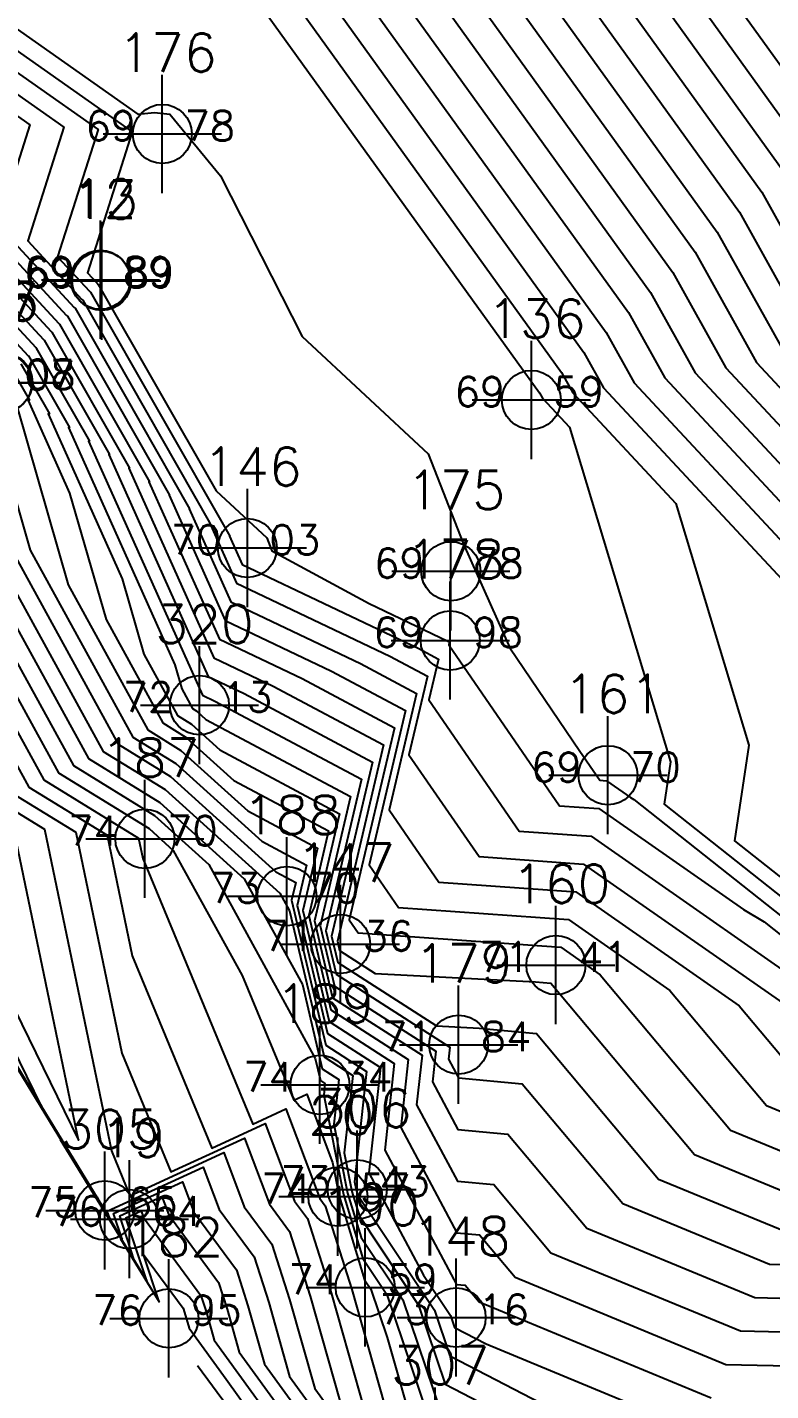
# Model space of a CAD drawing. Header units: millimetres. Extents: x 1412621 to 1412799, y 4931530 to 4931669.
# Drawn here: x 1412637.92 to 1412650.51, y 4931544.66 to 4931567.73 of the extents above; entities that cross this region are included whole.
import ezdxf
from ezdxf.enums import TextEntityAlignment as Align

# ---------------------------------------------------------------- set-up
doc = ezdxf.new("R2010")
doc.units = ezdxf.units.MM
doc.header["$PDMODE"] = 34
doc.header["$PDSIZE"] = 1
for name, color, linetype in [('CIVIL', 50, 'Continuous'), ('CIVIL-DRAW', 80, 'Continuous'), ('CIVIL-NONAME', 130, 'Continuous'), ('CIVIL-TEXT', 240, 'Continuous'), ('CIVIL-Z', 50, 'Continuous'), ('Tcontours0', 7, 'Continuous'), ('Tcontours1', 7, 'Continuous'), ('Tcontours2', 7, 'Continuous'), ('Tcontours3', 7, 'Continuous')]:
    doc.layers.add(name, color=color, linetype=linetype)
doc.styles.add('CIVILCADMAIN', font='TXT.SHX')
doc.styles.get("Standard").update_dxf_attribs({"font": 'arial.ttf'})

# ---------------------------------------------------------------- blocks, each defined once
blk = doc.blocks.new('CIVIL-ZZ')
at = {"layer": 'CIVIL-DRAW'}
blk.add_point((0, 0), dxfattribs=at)
at = {"layer": 'CIVIL-NONAME'}
blk.add_attdef('NAME', text='', height=1.8, dxfattribs=at).set_placement((0, 2.1), align=Align.CENTER)
at = {"layer": 'CIVIL-TEXT', "flags": 8}
blk.add_attdef('TEXT', text='', height=2, dxfattribs=at).set_placement((0.2, -3.3), align=Align.CENTER)
at = {"layer": 'CIVIL-Z'}
blk.add_attdef('Z2', (0.75, -0.225), '', height=1.6, dxfattribs=at)
blk.add_attdef('Z1', text='', height=1.6, dxfattribs=at).set_placement((-0.75, -0.225), align=Align.RIGHT)

msp = doc.modelspace()

# ---------------------------------------------------------------- linework, layer by layer
at = {"layer": 'Tcontours0'}
for points in [[(1412634.725, 4931569.463), (1412639.699, 4931565.96), (1412638.939, 4931563.577), (1412639.104, 4931563.399), (1412639.124, 4931563.381), (1412641.119, 4931559.889), (1412641.975, 4931559.092), (1412642.06, 4931558.874), (1412643.708, 4931557.982), (1412645.043, 4931557.346), (1412645.067, 4931557.333), (1412645.055, 4931557.282), (1412646.933, 4931554.56), (1412647.596, 4931554.512), (1412650.043, 4931552.804), (1412650.393, 4931552.596), (1412652.495, 4931550.934), (1412652.779, 4931550.746), (1412658.134, 4931549.526), (1412660.264, 4931548.789), (1412660.367, 4931544.799), (1412661.473, 4931542.498), (1412662.979, 4931542.136)], [(1412636.063, 4931558.306), (1412637.949, 4931554.876), (1412639.276, 4931554.06), (1412639.7, 4931552.02), (1412641.046, 4931548.769), (1412641.951, 4931549.185), (1412642.447, 4931547.867), (1412642.663, 4931547.574), (1412643.066, 4931546.319), (1412643.64, 4931544.289), (1412645.395, 4931541.876), (1412647.078, 4931540.972), (1412647.749, 4931540.322), (1412647.321, 4931538.51), (1412648.195, 4931536.96), (1412648.606, 4931536.259), (1412650.893, 4931534.597), (1412650.983, 4931534.462), (1412651.37, 4931534.286), (1412652.325, 4931533.932), (1412653.893, 4931533.508), (1412655.001, 4931533.455), (1412655.047, 4931533.465), (1412662.995, 4931535.866)]]:
    msp.add_lwpolyline(points, dxfattribs=at)
at = {"layer": 'Tcontours1'}
for points in [[(1412625.009, 4931584.167), (1412626.304, 4931584.742), (1412628.511, 4931583.999), (1412629.643, 4931583.967), (1412632.066, 4931584.399), (1412633.393, 4931583.137), (1412638.536, 4931581.197), (1412642.095, 4931578.361), (1412643.448, 4931574.981), (1412646.872, 4931569.778), (1412650.355, 4931564.942), (1412651.818, 4931562.314), (1412655.166, 4931558.725), (1412656.571, 4931556.49), (1412656.476, 4931554.378), (1412658.311, 4931551.817), (1412659.797, 4931551.775), (1412660.629, 4931550.821), (1412660.889, 4931549.521), (1412661.706, 4931549.239), (1412661.71, 4931549.073), (1412661.756, 4931548.977), (1412662.979, 4931548.683)], [(1412624.669, 4931578.785), (1412626.371, 4931577.76), (1412628.214, 4931576.176), (1412629.626, 4931574.941), (1412632.588, 4931574.499), (1412633.218, 4931574.761), (1412637.488, 4931576.475), (1412637.627, 4931576.364), (1412637.64, 4931576.331), (1412642.45, 4931569.022), (1412647.344, 4931562.227), (1412647.677, 4931561.628), (1412650.702, 4931558.385), (1412651.462, 4931555.87), (1412651.081, 4931553.353), (1412653.244, 4931551.642), (1412654.821, 4931550.601), (1412658.101, 4931549.854), (1412660.745, 4931548.939), (1412660.815, 4931546.224), (1412661.567, 4931544.658), (1412662.979, 4931544.318)], [(1412644.661, 4931569.4), (1412648.849, 4931563.584), (1412649.747, 4931561.971), (1412654.176, 4931557.224), (1412654.703, 4931556.386), (1412654.54, 4931552.766), (1412655.595, 4931551.293), (1412656.864, 4931550.456), (1412658.067, 4931550.182), (1412661.225, 4931549.089), (1412661.262, 4931547.648), (1412661.662, 4931546.818), (1412662.979, 4931546.5)], [(1412634.9, 4931565.731), (1412638.068, 4931562.31), (1412638.075, 4931562.304), (1412638.974, 4931560.73), (1412638.959, 4931560.73), (1412640.887, 4931556.429), (1412641.098, 4931556.329), (1412643.581, 4931555.007), (1412642.977, 4931552.442), (1412643.15, 4931551.708), (1412645.074, 4931550.473), (1412645.052, 4931550.271), (1412645.219, 4931549.958), (1412646.301, 4931549.854), (1412648.001, 4931547.828), (1412650.486, 4931546.801), (1412651.412, 4931546.78), (1412651.925, 4931546.781), (1412653.782, 4931546.653), (1412654.894, 4931549.563), (1412655.026, 4931549.594), (1412658.201, 4931548.871), (1412659.303, 4931548.489), (1412659.472, 4931541.95)], [(1412636.92, 4931564.654), (1412638.586, 4931562.855), (1412638.6, 4931562.842), (1412640.331, 4931559.812), (1412640.323, 4931559.812), (1412641.273, 4931557.694), (1412643.07, 4931556.837), (1412644.324, 4931556.17), (1412643.709, 4931553.56), (1412644.207, 4931552.839), (1412647.081, 4931552.634), (1412648.798, 4931551.435), (1412650.433, 4931549.488), (1412651.473, 4931549.058), (1412651.86, 4931549.049), (1412652.075, 4931549.049), (1412652.852, 4931548.996), (1412653.318, 4931550.214), (1412653.511, 4931550.259), (1412658.168, 4931549.199), (1412659.784, 4931548.639), (1412659.92, 4931543.374), (1412661.379, 4931540.338), (1412662.971, 4931539.917)], [(1412637.748, 4931561.305), (1412638.614, 4931558.296), (1412639.963, 4931555.842), (1412640.524, 4931555.497), (1412641.655, 4931554.473), (1412642.837, 4931553.844), (1412642.589, 4931552.788), (1412643.033, 4931550.909), (1412644.135, 4931550.201), (1412643.974, 4931548.733), (1412645.186, 4931546.461), (1412645.335, 4931546.447), (1412645.57, 4931546.168), (1412649.499, 4931544.544)], [(1412636.051, 4931560.643), (1412638.956, 4931555.359), (1412640.165, 4931554.616), (1412641.596, 4931553.321), (1412642.579, 4931551.533), (1412642.916, 4931550.109), (1412643.195, 4931549.929), (1412643.113, 4931549.173), (1412643.344, 4931548.007), (1412643.574, 4931547.255), (1412644.278, 4931546.2), (1412644.92, 4931544.299)], [(1412636.439, 4931552.275), (1412639.526, 4931547.224), (1412639.382, 4931547.661), (1412640.548, 4931548.198), (1412640.742, 4931547.683), (1412641.461, 4931546.709), (1412641.657, 4931546.098), (1412641.937, 4931545.109), (1412644.931, 4931540.992), (1412646.239, 4931539.167), (1412647.527, 4931536.881), (1412648.412, 4931535.375), (1412649.723, 4931534.422), (1412650.051, 4931533.929), (1412651.456, 4931533.291), (1412652.687, 4931532.835), (1412652.933, 4931532.463), (1412653.161, 4931532.514), (1412659.654, 4931534.475)], [(1412640.804, 4931545.091), (1412641.313, 4931544.402), (1412647.412, 4931535.863), (1412648.218, 4931534.49), (1412648.553, 4931534.246), (1412649.119, 4931533.396), (1412650.051, 4931532.973), (1412650.826, 4931532.053), (1412651.167, 4931531.538), (1412651.275, 4931531.562), (1412654.358, 4931532.493)]]:
    msp.add_lwpolyline(points, dxfattribs=at)
at = {"layer": 'Tcontours2'}
for points in [[(1412625.049, 4931585.498), (1412625.355, 4931585.884), (1412628.418, 4931584.853), (1412629.988, 4931584.808), (1412631.871, 4931585.143), (1412632.902, 4931584.163), (1412639.843, 4931581.545), (1412643.212, 4931578.86), (1412644.9, 4931574.643), (1412647.978, 4931569.967), (1412651.108, 4931565.62), (1412652.853, 4931562.486), (1412655.661, 4931559.475), (1412657.505, 4931556.542), (1412657.444, 4931555.184), (1412658.623, 4931553.538), (1412660.907, 4931553.473), (1412661.433, 4931553.714), (1412662.961, 4931553.744)], [(1412624.952, 4931582.144), (1412625.456, 4931581.994), (1412627.252, 4931583.601), (1412628.604, 4931583.146), (1412629.297, 4931583.126), (1412632.261, 4931583.654), (1412633.885, 4931582.111), (1412637.23, 4931580.849), (1412640.978, 4931577.862), (1412641.996, 4931575.318), (1412645.766, 4931569.589), (1412649.602, 4931564.263), (1412650.782, 4931562.143), (1412654.671, 4931557.975), (1412655.637, 4931556.438), (1412655.508, 4931553.572), (1412657.71, 4931550.499), (1412657.885, 4931550.384), (1412658.051, 4931550.346), (1412661.465, 4931549.164), (1412661.486, 4931548.36), (1412661.709, 4931547.897), (1412662.979, 4931547.592)], [(1412624.237, 4931580.178), (1412626.102, 4931579.056), (1412628.122, 4931577.32), (1412628.317, 4931577.15), (1412628.725, 4931577.089), (1412634.605, 4931579.534), (1412635.129, 4931579.744), (1412638.744, 4931576.863), (1412639.092, 4931575.993), (1412643.555, 4931569.211), (1412648.097, 4931562.906), (1412648.712, 4931561.8), (1412653.681, 4931556.474), (1412653.769, 4931556.334), (1412653.63, 4931553.253), (1412653.459, 4931552.122), (1412653.619, 4931551.996), (1412655.842, 4931550.529), (1412658.084, 4931550.018), (1412660.985, 4931549.014), (1412661.039, 4931546.936), (1412661.615, 4931545.738), (1412662.979, 4931545.409)], [(1412625.101, 4931577.391), (1412626.64, 4931576.465), (1412628.306, 4931575.032), (1412630.936, 4931572.732), (1412632.998, 4931572.424), (1412634.719, 4931570.091), (1412634.921, 4931570.061), (1412636.341, 4931569.061), (1412638.99, 4931569.299), (1412641.02, 4931569.086), (1412641.151, 4931569.126), (1412641.344, 4931568.833), (1412646.591, 4931561.548), (1412646.641, 4931561.457), (1412647.103, 4931560.962), (1412648.811, 4931555.303), (1412648.702, 4931554.584), (1412652.87, 4931551.288), (1412653.8, 4931550.674), (1412658.118, 4931549.69), (1412660.504, 4931548.864), (1412660.591, 4931545.511), (1412661.52, 4931543.578), (1412662.979, 4931543.227)], [(1412634.529, 4931568.865), (1412638.543, 4931566.039), (1412637.929, 4931564.116), (1412638.845, 4931563.127), (1412638.862, 4931563.111), (1412641.009, 4931559.353), (1412641.006, 4931559.353), (1412641.466, 4931558.327), (1412644.057, 4931557.092), (1412644.695, 4931556.751), (1412644.382, 4931555.421), (1412645.57, 4931553.7), (1412647.339, 4931553.573), (1412651.149, 4931550.913), (1412651.648, 4931550.318), (1412651.966, 4931550.186), (1412652.084, 4931550.184), (1412652.15, 4931550.184), (1412652.388, 4931550.167), (1412652.53, 4931550.54), (1412652.754, 4931550.592), (1412658.151, 4931549.362), (1412660.024, 4931548.714), (1412660.144, 4931544.087)], [(1412635.91, 4931565.192), (1412638.327, 4931562.582), (1412638.338, 4931562.573), (1412639.653, 4931560.271), (1412639.641, 4931560.271), (1412641.08, 4931557.062), (1412642.084, 4931556.583), (1412643.952, 4931555.588), (1412643.171, 4931552.268), (1412643.209, 4931552.108), (1412643.808, 4931551.723), (1412646.525, 4931551.582), (1412646.783, 4931551.557), (1412649.217, 4931548.658), (1412650.979, 4931547.929), (1412651.636, 4931547.914), (1412652, 4931547.915), (1412653.317, 4931547.824), (1412654.106, 4931549.889), (1412654.269, 4931549.927), (1412658.185, 4931549.035), (1412659.543, 4931548.564), (1412659.696, 4931542.662)], [(1412637.813, 4931562.034), (1412638.296, 4931561.189), (1412638.277, 4931561.189), (1412639.529, 4931558.396), (1412639.895, 4931557.122), (1412640.466, 4931556.084), (1412640.704, 4931555.938), (1412641.183, 4931555.504), (1412643.209, 4931554.425), (1412642.783, 4931552.615), (1412643.091, 4931551.308), (1412644.604, 4931550.337), (1412644.513, 4931549.502), (1412645.202, 4931548.209), (1412645.818, 4931548.151), (1412646.786, 4931546.998), (1412649.993, 4931545.673), (1412651.188, 4931545.645)], [(1412635.775, 4931559.989), (1412638.452, 4931555.117), (1412639.985, 4931554.175), (1412640.394, 4931553.805), (1412641.559, 4931551.687), (1412642.432, 4931549.578), (1412642.652, 4931549.679), (1412643.087, 4931548.522), (1412643.2, 4931547.953), (1412643.632, 4931546.539), (1412643.74, 4931546.378), (1412644.015, 4931545.563), (1412644.491, 4931543.88)], [(1412637.333, 4931559.47), (1412639.459, 4931555.601), (1412640.344, 4931555.056), (1412642.128, 4931553.442), (1412642.466, 4931553.263), (1412642.395, 4931552.961), (1412642.974, 4931550.509), (1412643.665, 4931550.065), (1412643.46, 4931548.198), (1412643.488, 4931548.06), (1412643.515, 4931547.971), (1412644.815, 4931546.023), (1412645.075, 4931545.253), (1412647.091, 4931544.207)], [(1412634.397, 4931555.637), (1412638.161, 4931549.478), (1412634.095, 4931557.782)], [(1412637.445, 4931554.634), (1412638.215, 4931554.161), (1412639.345, 4931548.721), (1412639.66, 4931547.96), (1412641.249, 4931548.692), (1412641.595, 4931547.775), (1412642.062, 4931547.141), (1412642.361, 4931546.208), (1412642.788, 4931544.699), (1412645.804, 4931540.552), (1412646.4, 4931540.232), (1412646.637, 4931540.002), (1412646.486, 4931539.361), (1412647.861, 4931536.921), (1412648.509, 4931535.817), (1412650.308, 4931534.51), (1412650.517, 4931534.195), (1412651.413, 4931533.788), (1412653.625, 4931532.97), (1412653.751, 4931532.935), (1412653.841, 4931532.931), (1412654.104, 4931532.989), (1412662.302, 4931535.465)], [(1412638.481, 4931548.913), (1412639.943, 4931546.52), (1412639.592, 4931547.587), (1412639.847, 4931547.704), (1412639.89, 4931547.592), (1412640.86, 4931546.276), (1412640.953, 4931545.987), (1412641.085, 4931545.518), (1412642.504, 4931543.568), (1412646.707, 4931537.706), (1412647.194, 4931536.842), (1412648.315, 4931534.933), (1412649.138, 4931534.334), (1412649.585, 4931533.662), (1412651.5, 4931532.793), (1412651.533, 4931532.781), (1412652.05, 4931532.001), (1412652.218, 4931532.038), (1412657.006, 4931533.484)]]:
    msp.add_lwpolyline(points, dxfattribs=at)
at = {"layer": 'Tcontours3'}
for points in [[(1412625.026, 4931586.006), (1412628.372, 4931585.28), (1412630.161, 4931585.228), (1412631.773, 4931585.515), (1412632.656, 4931584.676), (1412640.497, 4931581.719), (1412643.771, 4931579.11), (1412645.627, 4931574.475), (1412648.53, 4931570.062), (1412651.485, 4931565.96), (1412653.37, 4931562.571), (1412655.909, 4931559.85), (1412657.972, 4931556.568), (1412657.928, 4931555.587), (1412658.78, 4931554.398), (1412660.429, 4931554.351), (1412661.776, 4931554.968), (1412662.968, 4931555.002)], [(1412625.037, 4931584.825), (1412625.83, 4931585.313), (1412628.465, 4931584.426), (1412629.815, 4931584.387), (1412631.968, 4931584.771), (1412633.147, 4931583.65), (1412639.19, 4931581.371), (1412642.654, 4931578.61), (1412644.174, 4931574.812), (1412647.425, 4931569.873), (1412650.732, 4931565.281), (1412652.335, 4931562.4), (1412655.414, 4931559.1), (1412657.038, 4931556.516), (1412656.96, 4931554.781), (1412658.467, 4931552.678), (1412660.838, 4931552.61), (1412661.337, 4931552.038), (1412662.775, 4931551.868), (1412662.988, 4931550.99), (1412663.041, 4931549.467)], [(1412624.975, 4931582.765), (1412625.266, 4931582.819), (1412626.778, 4931584.171), (1412628.558, 4931583.572), (1412629.47, 4931583.546), (1412632.164, 4931584.027), (1412633.639, 4931582.624), (1412637.883, 4931581.023), (1412641.537, 4931578.111), (1412642.722, 4931575.15), (1412646.319, 4931569.684), (1412649.979, 4931564.602), (1412651.3, 4931562.228), (1412654.919, 4931558.35), (1412656.104, 4931556.464), (1412655.992, 4931553.975), (1412658.154, 4931550.957), (1412658.756, 4931550.94), (1412659.093, 4931550.554), (1412659.198, 4931550.028), (1412661.585, 4931549.201), (1412661.598, 4931548.717), (1412661.732, 4931548.437), (1412662.979, 4931548.137)], [(1412624.9, 4931581.48), (1412625.287, 4931581.247), (1412625.646, 4931581.169), (1412627.727, 4931583.03), (1412628.651, 4931582.719), (1412629.124, 4931582.705), (1412632.359, 4931583.282), (1412634.13, 4931581.598), (1412636.576, 4931580.675), (1412640.419, 4931577.612), (1412641.27, 4931575.487), (1412645.214, 4931569.495), (1412649.226, 4931563.924), (1412650.265, 4931562.057), (1412654.424, 4931557.6), (1412655.17, 4931556.412), (1412655.024, 4931553.169), (1412656.652, 4931550.896), (1412657.374, 4931550.42), (1412658.059, 4931550.264), (1412661.345, 4931549.126), (1412661.374, 4931548.004), (1412661.685, 4931547.357), (1412662.979, 4931547.046)], [(1412624.453, 4931579.481), (1412626.237, 4931578.408), (1412628.168, 4931576.748), (1412628.971, 4931576.045), (1412630.657, 4931575.794), (1412633.912, 4931577.147), (1412636.308, 4931578.11), (1412638.185, 4931576.614), (1412638.366, 4931576.162), (1412643.003, 4931569.116), (1412647.72, 4931562.566), (1412648.194, 4931561.714), (1412652.502, 4931557.097), (1412652.787, 4931556.154), (1412652.27, 4931552.738), (1412653.432, 4931551.819), (1412655.332, 4931550.565), (1412658.093, 4931549.936), (1412660.865, 4931548.976), (1412660.927, 4931546.58), (1412661.591, 4931545.198), (1412662.979, 4931544.864)], [(1412624.885, 4931578.088), (1412626.505, 4931577.112), (1412628.26, 4931575.604), (1412630.281, 4931573.836), (1412633.029, 4931573.426), (1412634.118, 4931571.949), (1412635.389, 4931571.935), (1412637.49, 4931572.206), (1412638.003, 4931572.497), (1412639.292, 4931572.885), (1412641.897, 4931568.927), (1412646.967, 4931561.888), (1412647.159, 4931561.543), (1412648.903, 4931559.674), (1412650.136, 4931555.587), (1412649.891, 4931553.968), (1412653.057, 4931551.465), (1412654.311, 4931550.637), (1412658.109, 4931549.772), (1412660.624, 4931548.901), (1412660.703, 4931545.867), (1412661.544, 4931544.118), (1412662.979, 4931543.772)], [(1412634.823, 4931569.762), (1412639.794, 4931566.262), (1412640.077, 4931566.287), (1412640.334, 4931566.26), (1412641.194, 4931565.216), (1412642.576, 4931562.5), (1412644.707, 4931560.515), (1412645.307, 4931558.985), (1412646.089, 4931557.233), (1412647.274, 4931555.483), (1412647.615, 4931554.99), (1412647.725, 4931554.982), (1412648.133, 4931554.697), (1412648.191, 4931554.663), (1412652.682, 4931551.111), (1412653.29, 4931550.71), (1412658.126, 4931549.608), (1412660.384, 4931548.826), (1412660.479, 4931545.155), (1412661.497, 4931543.038), (1412662.979, 4931542.681)], [(1412644.108, 4931569.305), (1412648.473, 4931563.245), (1412649.229, 4931561.885), (1412653.929, 4931556.849), (1412654.236, 4931556.36), (1412654.056, 4931552.363), (1412654.537, 4931551.69), (1412656.353, 4931550.492), (1412658.076, 4931550.1), (1412661.105, 4931549.051), (1412661.15, 4931547.292), (1412661.638, 4931546.278), (1412662.979, 4931545.955)], [(1412634.627, 4931569.164), (1412639.121, 4931566), (1412638.434, 4931563.847), (1412638.975, 4931563.263), (1412638.993, 4931563.246), (1412641.349, 4931559.123), (1412641.347, 4931559.123), (1412641.562, 4931558.643), (1412644.55, 4931557.219), (1412644.881, 4931557.042), (1412644.719, 4931556.351), (1412646.251, 4931554.13), (1412647.468, 4931554.043), (1412651.954, 4931550.91), (1412652.256, 4931550.73), (1412652.375, 4931550.758), (1412658.143, 4931549.444), (1412660.144, 4931548.752), (1412660.255, 4931544.443), (1412661.45, 4931541.958), (1412662.979, 4931541.59)], [(1412634.431, 4931568.567), (1412637.965, 4931566.078), (1412637.424, 4931564.385), (1412638.716, 4931562.991), (1412638.731, 4931562.977), (1412640.67, 4931559.582), (1412640.665, 4931559.582), (1412641.369, 4931558.01), (1412643.563, 4931556.964), (1412644.51, 4931556.461), (1412644.046, 4931554.49), (1412644.888, 4931553.269), (1412647.21, 4931553.104), (1412649.973, 4931551.174), (1412651.04, 4931549.903), (1412651.719, 4931549.622), (1412651.972, 4931549.616), (1412652.113, 4931549.617), (1412652.62, 4931549.582), (1412652.924, 4931550.377), (1412653.133, 4931550.425), (1412658.159, 4931549.28), (1412659.904, 4931548.677), (1412660.032, 4931543.73)], [(1412634.396, 4931566), (1412637.939, 4931562.174), (1412637.944, 4931562.169), (1412638.635, 4931560.96), (1412638.618, 4931560.959), (1412640.419, 4931556.942), (1412640.536, 4931556.536), (1412640.718, 4931556.204), (1412640.794, 4931556.158), (1412640.947, 4931556.02), (1412643.395, 4931554.716), (1412642.88, 4931552.528), (1412643.121, 4931551.508), (1412644.839, 4931550.405), (1412644.782, 4931549.886), (1412645.211, 4931549.084), (1412646.059, 4931549.002), (1412647.393, 4931547.413), (1412650.239, 4931546.237), (1412651.3, 4931546.212)], [(1412635.405, 4931565.462), (1412638.198, 4931562.446), (1412638.207, 4931562.438), (1412639.313, 4931560.501), (1412639.3, 4931560.5), (1412640.984, 4931556.745), (1412641.591, 4931556.456), (1412643.766, 4931555.298), (1412643.074, 4931552.355), (1412643.179, 4931551.908), (1412644.849, 4931550.836), (1412645.569, 4931550.799), (1412646.542, 4931550.706), (1412648.609, 4931548.243), (1412650.733, 4931547.365), (1412651.524, 4931547.347), (1412651.963, 4931547.348), (1412653.55, 4931547.239), (1412654.5, 4931549.726), (1412654.647, 4931549.76), (1412658.193, 4931548.953), (1412659.423, 4931548.527), (1412659.584, 4931542.306)], [(1412636.415, 4931564.923), (1412638.457, 4931562.718), (1412638.469, 4931562.708), (1412639.992, 4931560.041), (1412639.982, 4931560.041), (1412641.177, 4931557.378), (1412642.577, 4931556.71), (1412644.138, 4931555.879), (1412643.373, 4931552.629), (1412643.525, 4931552.409), (1412646.952, 4931552.165), (1412647.622, 4931551.697), (1412649.825, 4931549.073), (1412651.226, 4931548.494), (1412651.748, 4931548.482), (1412652.038, 4931548.482), (1412653.085, 4931548.41), (1412653.712, 4931550.052), (1412653.89, 4931550.093), (1412658.176, 4931549.117), (1412659.664, 4931548.602), (1412659.808, 4931543.018), (1412661.356, 4931539.798), (1412662.962, 4931539.039)], [(1412637.682, 4931561.9), (1412637.957, 4931561.419), (1412637.936, 4931561.418), (1412638.639, 4931559.85), (1412639.255, 4931557.709), (1412640.215, 4931555.963), (1412640.614, 4931555.717), (1412641.419, 4931554.989), (1412643.023, 4931554.135), (1412642.686, 4931552.701), (1412643.062, 4931551.108), (1412644.369, 4931550.269), (1412644.243, 4931549.117), (1412645.194, 4931547.335), (1412645.577, 4931547.299), (1412646.178, 4931546.583), (1412649.746, 4931545.108), (1412651.076, 4931545.078)], [(1412637.189, 4931561.607), (1412637.973, 4931558.883), (1412639.711, 4931555.721), (1412640.434, 4931555.277), (1412641.892, 4931553.958), (1412642.651, 4931553.553), (1412642.492, 4931552.874), (1412643.004, 4931550.709), (1412643.9, 4931550.133), (1412643.704, 4931548.348), (1412644.629, 4931546.616), (1412645.084, 4931545.934), (1412645.153, 4931545.73), (1412645.687, 4931545.453), (1412649.253, 4931543.98)], [(1412635.63, 4931560.83), (1412638.704, 4931555.238), (1412640.075, 4931554.396), (1412640.995, 4931553.563), (1412642.797, 4931550.286), (1412642.887, 4931549.909), (1412642.961, 4931549.861), (1412642.939, 4931549.661), (1412643.272, 4931547.98), (1412643.603, 4931546.897), (1412644.009, 4931546.289), (1412644.842, 4931543.822)], [(1412636.692, 4931560.057), (1412639.207, 4931555.48), (1412640.255, 4931554.836), (1412642.197, 4931553.078), (1412642.361, 4931552.781), (1412642.945, 4931550.309), (1412643.43, 4931549.997), (1412643.286, 4931548.686), (1412643.416, 4931548.033), (1412643.544, 4931547.613), (1412644.546, 4931546.112), (1412644.997, 4931544.776), (1412648.495, 4931542.96)], [(1412632.903, 4931559.881), (1412635.057, 4931556.521), (1412638.787, 4931548.902), (1412637.684, 4931554.212), (1412637.193, 4931554.514), (1412636.496, 4931555.782), (1412634.319, 4931558.936), (1412632.903, 4931559.881)], [(1412635.919, 4931559.148), (1412638.2, 4931554.997), (1412639.807, 4931554.009), (1412639.877, 4931553.669), (1412641.739, 4931549.173), (1412642.301, 4931549.432), (1412642.873, 4931547.913), (1412642.964, 4931547.79), (1412643.418, 4931546.375), (1412644.065, 4931544.084)], [(1412637.697, 4931554.755), (1412638.745, 4931554.11), (1412639.522, 4931550.371), (1412640.353, 4931548.364), (1412641.6, 4931548.938), (1412642.021, 4931547.821), (1412642.363, 4931547.358), (1412642.713, 4931546.264), (1412643.214, 4931544.494), (1412645.599, 4931541.214), (1412646.739, 4931540.602), (1412647.193, 4931540.162), (1412646.904, 4931538.935), (1412648.028, 4931536.941), (1412648.558, 4931536.038), (1412650.6, 4931534.553), (1412650.75, 4931534.328), (1412651.392, 4931534.037), (1412652.975, 4931533.451), (1412653.822, 4931533.222), (1412654.421, 4931533.193), (1412654.576, 4931533.227), (1412663.626, 4931535.961)], [(1412635.418, 4931553.956), (1412639.317, 4931547.576), (1412639.277, 4931547.698), (1412640.899, 4931548.445), (1412641.168, 4931547.729), (1412641.762, 4931546.925), (1412642.009, 4931546.153), (1412642.363, 4931544.904), (1412646.008, 4931539.891), (1412646.061, 4931539.862), (1412646.081, 4931539.842), (1412646.068, 4931539.786), (1412647.694, 4931536.901), (1412648.46, 4931535.596), (1412650.015, 4931534.466), (1412650.284, 4931534.062), (1412651.435, 4931533.539), (1412653.264, 4931532.862), (1412653.375, 4931532.694), (1412653.633, 4931532.752), (1412660.978, 4931534.97)], [(1412637.46, 4931550.594), (1412639.734, 4931546.872), (1412639.487, 4931547.624), (1412640.198, 4931547.951), (1412640.316, 4931547.638), (1412641.16, 4931546.493), (1412641.305, 4931546.042), (1412641.511, 4931545.313), (1412643.717, 4931542.28), (1412646.473, 4931538.436), (1412647.361, 4931536.862), (1412648.363, 4931535.154), (1412649.431, 4931534.378), (1412649.818, 4931533.796), (1412651.478, 4931533.042), (1412652.11, 4931532.808), (1412652.492, 4931532.232), (1412652.69, 4931532.276), (1412658.33, 4931533.979)], [(1412639.502, 4931547.232), (1412640.152, 4931546.168), (1412639.888, 4931546.97), (1412640.559, 4931546.06), (1412640.601, 4931545.931), (1412640.66, 4931545.723), (1412641.29, 4931544.856), (1412646.941, 4931536.976), (1412647.027, 4931536.822), (1412648.266, 4931534.711), (1412648.846, 4931534.29), (1412649.352, 4931533.529), (1412650.797, 4931532.873), (1412651.173, 4931532.426), (1412651.609, 4931531.769), (1412651.747, 4931531.8), (1412655.682, 4931532.989)]]:
    msp.add_lwpolyline(points, dxfattribs=at)

# ---------------------------------------------------------------- block references
at = {"layer": 'CIVIL'}
ref = msp.add_blockref('CIVIL-ZZ', (1412640.208, 4931565.926, 69.78), dxfattribs=dict(at, xscale=0.5, yscale=0.5))
ref.add_attrib('Z2', '78', (1412640.583, 4931565.814, 69.78), dxfattribs={"layer": 'CIVIL-Z', "height": 0.5, "style": 'CIVILCADMAIN'})
ref.add_attrib('Z1', '69', (1412638.908, 4931565.814, 69.78), dxfattribs={"layer": 'CIVIL-Z', "height": 0.5, "style": 'CIVILCADMAIN'})
ref.add_attrib('NAME', '176', (1412639.458, 4931566.976, 69.78), dxfattribs={"layer": 'CIVIL-NONAME', "height": 0.65, "style": 'CIVILCADMAIN'})
ref = msp.add_blockref('CIVIL-ZZ', (1412639.161, 4931563.459, 69.89), dxfattribs=dict(at, xscale=0.5, yscale=0.5))
ref.add_attrib('Z2', '89', (1412639.536, 4931563.346, 69.89), dxfattribs={"layer": 'CIVIL-Z', "height": 0.5, "style": 'CIVILCADMAIN'})
ref.add_attrib('Z1', '69', (1412637.861, 4931563.346, 69.89), dxfattribs={"layer": 'CIVIL-Z', "height": 0.5, "style": 'CIVILCADMAIN'})
ref.add_attrib('NAME', '12', (1412638.661, 4931564.509, 69.89), dxfattribs={"layer": 'CIVIL-NONAME', "height": 0.65, "style": 'CIVILCADMAIN'})
ref = msp.add_blockref('CIVIL-ZZ', (1412639.182, 4931563.44, 69.89), dxfattribs=dict(at, xscale=0.5, yscale=0.5))
ref.add_attrib('Z2', '89', (1412639.557, 4931563.327, 69.89), dxfattribs={"layer": 'CIVIL-Z', "height": 0.5, "style": 'CIVILCADMAIN'})
ref.add_attrib('Z1', '69', (1412637.882, 4931563.327, 69.89), dxfattribs={"layer": 'CIVIL-Z', "height": 0.5, "style": 'CIVILCADMAIN'})
ref.add_attrib('NAME', '13', (1412638.682, 4931564.49, 69.89), dxfattribs={"layer": 'CIVIL-NONAME', "height": 0.65, "style": 'CIVILCADMAIN'})
ref = msp.add_blockref('CIVIL-ZZ', (1412637.499, 4931561.712, 73.07), dxfattribs=dict(at, xscale=0.5, yscale=0.5))
ref.add_attrib('Z2', '07', (1412637.874, 4931561.599, 73.07), dxfattribs={"layer": 'CIVIL-Z', "height": 0.5, "style": 'CIVILCADMAIN'})
ref.add_attrib('Z1', '73', (1412636.199, 4931561.599, 73.07), dxfattribs={"layer": 'CIVIL-Z', "height": 0.5, "style": 'CIVILCADMAIN'})
ref.add_attrib('NAME', '16', (1412636.999, 4931562.762, 73.07), dxfattribs={"layer": 'CIVIL-NONAME', "height": 0.65, "style": 'CIVILCADMAIN'})
ref = msp.add_blockref('CIVIL-ZZ', (1412637.499, 4931561.712, 73.07), dxfattribs=dict(at, xscale=0.5, yscale=0.5))
ref.add_attrib('Z2', '07', (1412637.874, 4931561.599, 73.07), dxfattribs={"layer": 'CIVIL-Z', "height": 0.5, "style": 'CIVILCADMAIN'})
ref.add_attrib('Z1', '73', (1412636.199, 4931561.599, 73.07), dxfattribs={"layer": 'CIVIL-Z', "height": 0.5, "style": 'CIVILCADMAIN'})
ref.add_attrib('NAME', '17', (1412636.999, 4931562.762, 73.07), dxfattribs={"layer": 'CIVIL-NONAME', "height": 0.65, "style": 'CIVILCADMAIN'})
ref = msp.add_blockref('CIVIL-ZZ', (1412637.509, 4931561.722, 73.08), dxfattribs=dict(at, xscale=0.5, yscale=0.5))
ref.add_attrib('Z2', '08', (1412637.884, 4931561.61, 73.08), dxfattribs={"layer": 'CIVIL-Z', "height": 0.5, "style": 'CIVILCADMAIN'})
ref.add_attrib('Z1', '73', (1412636.209, 4931561.61, 73.08), dxfattribs={"layer": 'CIVIL-Z', "height": 0.5, "style": 'CIVILCADMAIN'})
ref.add_attrib('NAME', '15', (1412637.009, 4931562.772, 73.08), dxfattribs={"layer": 'CIVIL-NONAME', "height": 0.65, "style": 'CIVILCADMAIN'})
ref = msp.add_blockref('CIVIL-ZZ', (1412646.455, 4931561.426, 69.59), dxfattribs=dict(at, xscale=0.5, yscale=0.5))
ref.add_attrib('Z2', '59', (1412646.83, 4931561.314, 69.59), dxfattribs={"layer": 'CIVIL-Z', "height": 0.5, "style": 'CIVILCADMAIN'})
ref.add_attrib('Z1', '69', (1412645.155, 4931561.314, 69.59), dxfattribs={"layer": 'CIVIL-Z', "height": 0.5, "style": 'CIVILCADMAIN'})
ref.add_attrib('NAME', '136', (1412645.705, 4931562.476, 69.59), dxfattribs={"layer": 'CIVIL-NONAME', "height": 0.65, "style": 'CIVILCADMAIN'})
ref = msp.add_blockref('CIVIL-ZZ', (1412641.647, 4931558.921, 70.03), dxfattribs=dict(at, xscale=0.5, yscale=0.5))
ref.add_attrib('Z2', '03', (1412642.022, 4931558.809, 70.03), dxfattribs={"layer": 'CIVIL-Z', "height": 0.5, "style": 'CIVILCADMAIN'})
ref.add_attrib('Z1', '70', (1412640.347, 4931558.809, 70.03), dxfattribs={"layer": 'CIVIL-Z', "height": 0.5, "style": 'CIVILCADMAIN'})
ref.add_attrib('NAME', '146', (1412640.897, 4931559.971, 70.03), dxfattribs={"layer": 'CIVIL-NONAME', "height": 0.65, "style": 'CIVILCADMAIN'})
ref = msp.add_blockref('CIVIL-ZZ', (1412645.092, 4931558.527, 69.78), dxfattribs=dict(at, xscale=0.5, yscale=0.5))
ref.add_attrib('Z2', '78', (1412645.467, 4931558.414, 69.78), dxfattribs={"layer": 'CIVIL-Z', "height": 0.5, "style": 'CIVILCADMAIN'})
ref.add_attrib('Z1', '69', (1412643.792, 4931558.414, 69.78), dxfattribs={"layer": 'CIVIL-Z', "height": 0.5, "style": 'CIVILCADMAIN'})
ref.add_attrib('NAME', '175', (1412644.342, 4931559.577, 69.78), dxfattribs={"layer": 'CIVIL-NONAME', "height": 0.65, "style": 'CIVILCADMAIN'})
ref = msp.add_blockref('CIVIL-ZZ', (1412645.082, 4931557.356, 69.98), dxfattribs=dict(at, xscale=0.5, yscale=0.5))
ref.add_attrib('Z2', '98', (1412645.457, 4931557.243, 69.98), dxfattribs={"layer": 'CIVIL-Z', "height": 0.5, "style": 'CIVILCADMAIN'})
ref.add_attrib('Z1', '69', (1412643.782, 4931557.243, 69.98), dxfattribs={"layer": 'CIVIL-Z', "height": 0.5, "style": 'CIVILCADMAIN'})
ref.add_attrib('NAME', '178', (1412644.332, 4931558.406, 69.98), dxfattribs={"layer": 'CIVIL-NONAME', "height": 0.65, "style": 'CIVILCADMAIN'})
ref = msp.add_blockref('CIVIL-ZZ', (1412640.836, 4931556.261, 72.133), dxfattribs=dict(at, xscale=0.5, yscale=0.5))
ref.add_attrib('Z2', '13', (1412641.211, 4931556.149, 72.133), dxfattribs={"layer": 'CIVIL-Z', "height": 0.5, "style": 'CIVILCADMAIN'})
ref.add_attrib('Z1', '72', (1412639.536, 4931556.149, 72.133), dxfattribs={"layer": 'CIVIL-Z', "height": 0.5, "style": 'CIVILCADMAIN'})
ref.add_attrib('NAME', '320', (1412640.086, 4931557.311, 72.133), dxfattribs={"layer": 'CIVIL-NONAME', "height": 0.65, "style": 'CIVILCADMAIN'})
ref = msp.add_blockref('CIVIL-ZZ', (1412647.751, 4931555.076, 69.7), dxfattribs=dict(at, xscale=0.5, yscale=0.5))
ref.add_attrib('Z2', '70', (1412648.126, 4931554.963, 69.7), dxfattribs={"layer": 'CIVIL-Z', "height": 0.5, "style": 'CIVILCADMAIN'})
ref.add_attrib('Z1', '69', (1412646.451, 4931554.963, 69.7), dxfattribs={"layer": 'CIVIL-Z', "height": 0.5, "style": 'CIVILCADMAIN'})
ref.add_attrib('NAME', '161', (1412647.001, 4931556.126, 69.7), dxfattribs={"layer": 'CIVIL-NONAME', "height": 0.65, "style": 'CIVILCADMAIN'})
ref = msp.add_blockref('CIVIL-ZZ', (1412639.913, 4931553.999, 74.7), dxfattribs=dict(at, xscale=0.5, yscale=0.5))
ref.add_attrib('Z2', '70', (1412640.288, 4931553.887, 74.7), dxfattribs={"layer": 'CIVIL-Z', "height": 0.5, "style": 'CIVILCADMAIN'})
ref.add_attrib('Z1', '74', (1412638.613, 4931553.887, 74.7), dxfattribs={"layer": 'CIVIL-Z', "height": 0.5, "style": 'CIVILCADMAIN'})
ref.add_attrib('NAME', '187', (1412639.163, 4931555.049, 74.7), dxfattribs={"layer": 'CIVIL-NONAME', "height": 0.65, "style": 'CIVILCADMAIN'})
ref = msp.add_blockref('CIVIL-ZZ', (1412642.317, 4931553.03, 73.7), dxfattribs=dict(at, xscale=0.5, yscale=0.5))
ref.add_attrib('Z2', '70', (1412642.692, 4931552.918, 73.7), dxfattribs={"layer": 'CIVIL-Z', "height": 0.5, "style": 'CIVILCADMAIN'})
ref.add_attrib('Z1', '73', (1412641.017, 4931552.918, 73.7), dxfattribs={"layer": 'CIVIL-Z', "height": 0.5, "style": 'CIVILCADMAIN'})
ref.add_attrib('NAME', '188', (1412641.567, 4931554.08, 73.7), dxfattribs={"layer": 'CIVIL-NONAME', "height": 0.65, "style": 'CIVILCADMAIN'})
ref = msp.add_blockref('CIVIL-ZZ', (1412643.225, 4931552.22, 71.36), dxfattribs=dict(at, xscale=0.5, yscale=0.5))
ref.add_attrib('Z2', '36', (1412643.6, 4931552.107, 71.36), dxfattribs={"layer": 'CIVIL-Z', "height": 0.5, "style": 'CIVILCADMAIN'})
ref.add_attrib('Z1', '71', (1412641.925, 4931552.107, 71.36), dxfattribs={"layer": 'CIVIL-Z', "height": 0.5, "style": 'CIVILCADMAIN'})
ref.add_attrib('NAME', '147', (1412642.475, 4931553.27, 71.36), dxfattribs={"layer": 'CIVIL-NONAME', "height": 0.65, "style": 'CIVILCADMAIN'})
ref = msp.add_blockref('CIVIL-ZZ', (1412646.87, 4931551.864, 71.41), dxfattribs=dict(at, xscale=0.5, yscale=0.5))
ref.add_attrib('Z2', '41', (1412647.245, 4931551.752, 71.41), dxfattribs={"layer": 'CIVIL-Z', "height": 0.5, "style": 'CIVILCADMAIN'})
ref.add_attrib('Z1', '71', (1412645.57, 4931551.752, 71.41), dxfattribs={"layer": 'CIVIL-Z', "height": 0.5, "style": 'CIVILCADMAIN'})
ref.add_attrib('NAME', '160', (1412646.12, 4931552.914, 71.41), dxfattribs={"layer": 'CIVIL-NONAME', "height": 0.65, "style": 'CIVILCADMAIN'})
ref = msp.add_blockref('CIVIL-ZZ', (1412645.224, 4931550.517, 71.84), dxfattribs=dict(at, xscale=0.5, yscale=0.5))
ref.add_attrib('Z2', '84', (1412645.599, 4931550.405, 71.84), dxfattribs={"layer": 'CIVIL-Z', "height": 0.5, "style": 'CIVILCADMAIN'})
ref.add_attrib('Z1', '71', (1412643.924, 4931550.405, 71.84), dxfattribs={"layer": 'CIVIL-Z', "height": 0.5, "style": 'CIVILCADMAIN'})
ref.add_attrib('NAME', '179', (1412644.474, 4931551.567, 71.84), dxfattribs={"layer": 'CIVIL-NONAME', "height": 0.65, "style": 'CIVILCADMAIN'})
ref = msp.add_blockref('CIVIL-ZZ', (1412642.876, 4931549.837, 74.34), dxfattribs=dict(at, xscale=0.5, yscale=0.5))
ref.add_attrib('Z2', '34', (1412643.251, 4931549.724, 74.34), dxfattribs={"layer": 'CIVIL-Z', "height": 0.5, "style": 'CIVILCADMAIN'})
ref.add_attrib('Z1', '74', (1412641.576, 4931549.724, 74.34), dxfattribs={"layer": 'CIVIL-Z', "height": 0.5, "style": 'CIVILCADMAIN'})
ref.add_attrib('NAME', '189', (1412642.126, 4931550.887, 74.34), dxfattribs={"layer": 'CIVIL-NONAME', "height": 0.65, "style": 'CIVILCADMAIN'})
ref = msp.add_blockref('CIVIL-ZZ', (1412643.507, 4931548.067, 73.433), dxfattribs=dict(at, xscale=0.5, yscale=0.5))
ref.add_attrib('Z2', '43', (1412643.882, 4931547.954, 73.433), dxfattribs={"layer": 'CIVIL-Z', "height": 0.5, "style": 'CIVILCADMAIN'})
ref.add_attrib('Z1', '73', (1412642.207, 4931547.954, 73.433), dxfattribs={"layer": 'CIVIL-Z', "height": 0.5, "style": 'CIVILCADMAIN'})
ref.add_attrib('NAME', '306', (1412642.757, 4931549.117, 73.433), dxfattribs={"layer": 'CIVIL-NONAME', "height": 0.65, "style": 'CIVILCADMAIN'})
ref = msp.add_blockref('CIVIL-ZZ', (1412643.18, 4931547.946, 74.57), dxfattribs=dict(at, xscale=0.5, yscale=0.5))
ref.add_attrib('Z2', '57', (1412643.555, 4931547.833, 74.57), dxfattribs={"layer": 'CIVIL-Z', "height": 0.5, "style": 'CIVILCADMAIN'})
ref.add_attrib('Z1', '74', (1412641.88, 4931547.833, 74.57), dxfattribs={"layer": 'CIVIL-Z', "height": 0.5, "style": 'CIVILCADMAIN'})
ref.add_attrib('NAME', '20', (1412642.68, 4931548.996, 74.57), dxfattribs={"layer": 'CIVIL-NONAME', "height": 0.65, "style": 'CIVILCADMAIN'})
ref = msp.add_blockref('CIVIL-ZZ', (1412639.236, 4931547.712, 75.653), dxfattribs=dict(at, xscale=0.5, yscale=0.5))
ref.add_attrib('Z2', '65', (1412639.611, 4931547.599, 75.653), dxfattribs={"layer": 'CIVIL-Z', "height": 0.5, "style": 'CIVILCADMAIN'})
ref.add_attrib('Z1', '75', (1412637.936, 4931547.599, 75.653), dxfattribs={"layer": 'CIVIL-Z', "height": 0.5, "style": 'CIVILCADMAIN'})
ref.add_attrib('NAME', '305', (1412638.486, 4931548.762, 75.653), dxfattribs={"layer": 'CIVIL-NONAME', "height": 0.65, "style": 'CIVILCADMAIN'})
ref = msp.add_blockref('CIVIL-ZZ', (1412639.651, 4931547.566, 76.64), dxfattribs=dict(at, xscale=0.5, yscale=0.5))
ref.add_attrib('Z2', '64', (1412640.026, 4931547.453, 76.64), dxfattribs={"layer": 'CIVIL-Z', "height": 0.5, "style": 'CIVILCADMAIN'})
ref.add_attrib('Z1', '76', (1412638.351, 4931547.453, 76.64), dxfattribs={"layer": 'CIVIL-Z', "height": 0.5, "style": 'CIVILCADMAIN'})
ref.add_attrib('NAME', '19', (1412639.151, 4931548.616, 76.64), dxfattribs={"layer": 'CIVIL-NONAME', "height": 0.65, "style": 'CIVILCADMAIN'})
ref = msp.add_blockref('CIVIL-ZZ', (1412643.643, 4931546.41, 74.59), dxfattribs=dict(at, xscale=0.5, yscale=0.5))
ref.add_attrib('Z2', '59', (1412644.018, 4931546.298, 74.59), dxfattribs={"layer": 'CIVIL-Z', "height": 0.5, "style": 'CIVILCADMAIN'})
ref.add_attrib('Z1', '74', (1412642.343, 4931546.298, 74.59), dxfattribs={"layer": 'CIVIL-Z', "height": 0.5, "style": 'CIVILCADMAIN'})
ref.add_attrib('NAME', '190', (1412642.893, 4931547.46, 74.59), dxfattribs={"layer": 'CIVIL-NONAME', "height": 0.65, "style": 'CIVILCADMAIN'})
ref = msp.add_blockref('CIVIL-ZZ', (1412640.319, 4931545.887, 76.95), dxfattribs=dict(at, xscale=0.5, yscale=0.5))
ref.add_attrib('Z2', '95', (1412640.694, 4931545.775, 76.95), dxfattribs={"layer": 'CIVIL-Z', "height": 0.5, "style": 'CIVILCADMAIN'})
ref.add_attrib('Z1', '76', (1412639.019, 4931545.775, 76.95), dxfattribs={"layer": 'CIVIL-Z', "height": 0.5, "style": 'CIVILCADMAIN'})
ref.add_attrib('NAME', '182', (1412639.569, 4931546.937, 76.95), dxfattribs={"layer": 'CIVIL-NONAME', "height": 0.65, "style": 'CIVILCADMAIN'})
ref = msp.add_blockref('CIVIL-ZZ', (1412645.181, 4931545.902, 73.16), dxfattribs=dict(at, xscale=0.5, yscale=0.5))
ref.add_attrib('Z2', '16', (1412645.556, 4931545.789, 73.16), dxfattribs={"layer": 'CIVIL-Z', "height": 0.5, "style": 'CIVILCADMAIN'})
ref.add_attrib('Z1', '73', (1412643.881, 4931545.789, 73.16), dxfattribs={"layer": 'CIVIL-Z', "height": 0.5, "style": 'CIVILCADMAIN'})
ref.add_attrib('NAME', '148', (1412644.431, 4931546.952, 73.16), dxfattribs={"layer": 'CIVIL-NONAME', "height": 0.65, "style": 'CIVILCADMAIN'})
ref = msp.add_blockref('CIVIL-ZZ', (1412644.825, 4931543.719, 74.304), dxfattribs=dict(at, xscale=0.5, yscale=0.5))
ref.add_attrib('Z2', '30', (1412645.2, 4931543.606, 74.304), dxfattribs={"layer": 'CIVIL-Z', "height": 0.5, "style": 'CIVILCADMAIN'})
ref.add_attrib('Z1', '74', (1412643.525, 4931543.606, 74.304), dxfattribs={"layer": 'CIVIL-Z', "height": 0.5, "style": 'CIVILCADMAIN'})
ref.add_attrib('NAME', '307', (1412644.075, 4931544.769, 74.304), dxfattribs={"layer": 'CIVIL-NONAME', "height": 0.65, "style": 'CIVILCADMAIN'})

doc.saveas('drawing.dxf')
